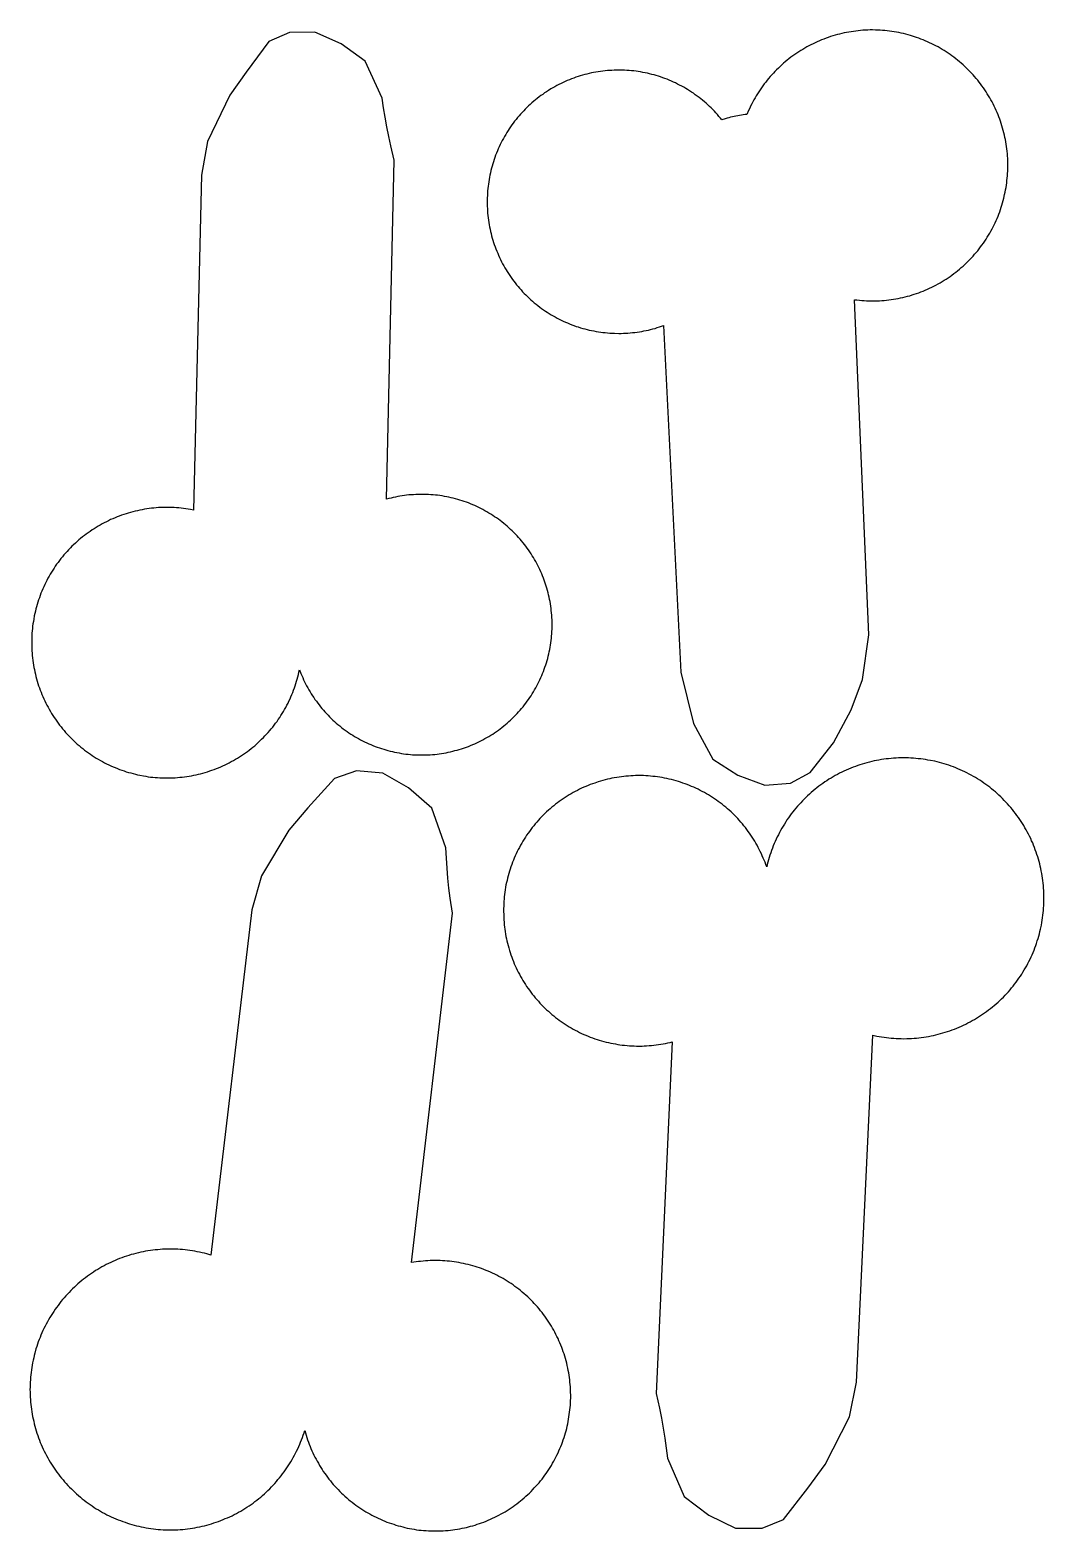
# Model space of a CAD drawing. Extents: x -246 to 246, y -104 to 199.
# Drawn here: x 163.17 to 172.8, y -28.73 to -14.48 of the extents above; entities that cross this region are included whole.
import ezdxf

# ---------------------------------------------------------------- set-up
doc = ezdxf.new("R2010")
doc.units = 0
doc.layers.add('Add_Red', color=1, linetype='Continuous')

msp = doc.modelspace()

# ---------------------------------------------------------------- linework, layer by layer
at = {"layer": 'Add_Red'}
for points in [[(164.505, -21.583), (164.527, -21.582), (164.55, -21.581), (164.572, -21.579), (164.594, -21.577), (164.617, -21.575), (164.639, -21.572), (164.661, -21.569), (164.683, -21.566), (164.705, -21.562), (164.727, -21.558), (164.749, -21.553), (164.771, -21.548), (164.793, -21.543), (164.815, -21.537), (164.836, -21.531), (164.858, -21.524), (164.879, -21.517), (164.9, -21.51), (164.921, -21.502), (164.942, -21.494), (164.963, -21.486), (164.983, -21.477), (165.004, -21.468), (165.024, -21.459), (165.044, -21.449), (165.064, -21.439), (165.084, -21.428), (165.104, -21.418), (165.123, -21.406), (165.143, -21.395), (165.162, -21.383), (165.18, -21.371), (165.199, -21.358), (165.217, -21.345), (165.236, -21.332), (165.253, -21.319), (165.271, -21.305), (165.289, -21.291), (165.306, -21.277), (165.323, -21.262), (165.339, -21.247), (165.356, -21.232), (165.372, -21.216), (165.388, -21.2), (165.403, -21.184), (165.419, -21.168), (165.434, -21.151), (165.448, -21.134), (165.463, -21.117), (165.477, -21.1), (165.491, -21.082), (165.504, -21.064), (165.518, -21.046), (165.53, -21.028), (165.543, -21.009), (165.555, -20.99), (165.567, -20.971), (165.579, -20.952), (165.59, -20.933), (165.601, -20.913), (165.611, -20.893), (165.622, -20.874), (165.631, -20.853), (165.641, -20.833), (165.65, -20.813), (165.659, -20.792), (165.667, -20.771), (165.675, -20.75), (165.683, -20.729), (165.69, -20.708), (165.697, -20.687), (165.704, -20.665), (165.71, -20.644), (165.716, -20.622), (165.721, -20.6), (165.726, -20.579), (165.731, -20.557), (165.745, -20.591), (165.753, -20.611), (165.762, -20.631), (165.77, -20.651), (165.78, -20.67), (165.789, -20.69), (165.799, -20.709), (165.81, -20.728), (165.82, -20.747), (165.831, -20.765), (165.843, -20.784), (165.854, -20.802), (165.866, -20.82), (165.878, -20.838), (165.891, -20.855), (165.904, -20.873), (165.917, -20.89), (165.93, -20.907), (165.944, -20.923), (165.958, -20.94), (165.972, -20.956), (165.987, -20.972), (166.002, -20.987), (166.017, -21.003), (166.032, -21.018), (166.048, -21.033), (166.064, -21.047), (166.08, -21.062), (166.096, -21.076), (166.113, -21.089), (166.13, -21.103), (166.147, -21.116), (166.164, -21.129), (166.182, -21.141), (166.2, -21.154), (166.218, -21.166), (166.236, -21.177), (166.254, -21.188), (166.273, -21.199), (166.292, -21.21), (166.311, -21.22), (166.33, -21.23), (166.349, -21.24), (166.369, -21.249), (166.388, -21.258), (166.408, -21.267), (166.428, -21.275), (166.448, -21.283), (166.469, -21.29), (166.489, -21.298), (166.509, -21.305), (166.53, -21.311), (166.551, -21.317), (166.571, -21.323), (166.592, -21.328), (166.613, -21.333), (166.634, -21.338), (166.656, -21.342), (166.677, -21.346), (166.698, -21.35), (166.719, -21.353), (166.741, -21.356), (166.762, -21.358), (166.784, -21.36), (166.805, -21.362), (166.827, -21.363), (166.848, -21.364), (166.87, -21.365), (166.892, -21.365), (166.929, -21.365), (166.951, -21.364), (166.972, -21.362), (166.994, -21.361), (167.015, -21.359), (167.037, -21.357), (167.058, -21.354), (167.079, -21.351), (167.101, -21.347), (167.122, -21.343), (167.143, -21.339), (167.164, -21.335), (167.185, -21.33), (167.206, -21.324), (167.227, -21.319), (167.248, -21.313), (167.268, -21.306), (167.289, -21.3), (167.315, -21.29), (167.335, -21.283), (167.355, -21.275), (167.375, -21.267), (167.395, -21.258), (167.414, -21.249), (167.434, -21.24), (167.453, -21.23), (167.472, -21.22), (167.491, -21.21), (167.51, -21.199), (167.529, -21.188), (167.547, -21.177), (167.565, -21.166), (167.583, -21.154), (167.601, -21.141), (167.619, -21.129), (167.636, -21.116), (167.653, -21.103), (167.67, -21.089), (167.687, -21.076), (167.703, -21.062), (167.719, -21.047), (167.735, -21.033), (167.751, -21.018), (167.766, -21.003), (167.781, -20.987), (167.796, -20.972), (167.811, -20.956), (167.825, -20.94), (167.839, -20.923), (167.853, -20.907), (167.866, -20.89), (167.88, -20.873), (167.892, -20.855), (167.905, -20.838), (167.917, -20.82), (167.929, -20.802), (167.941, -20.784), (167.952, -20.765), (167.963, -20.747), (167.974, -20.728), (167.984, -20.709), (167.994, -20.69), (168.003, -20.67), (168.013, -20.651), (168.022, -20.631), (168.03, -20.611), (168.039, -20.591), (168.047, -20.571), (168.054, -20.551), (168.061, -20.531), (168.068, -20.51), (168.075, -20.49), (168.081, -20.469), (168.087, -20.448), (168.092, -20.427), (168.097, -20.406), (168.102, -20.385), (168.106, -20.364), (168.11, -20.343), (168.113, -20.322), (168.117, -20.3), (168.119, -20.279), (168.122, -20.257), (168.124, -20.236), (168.126, -20.214), (168.127, -20.193), (168.128, -20.171), (168.128, -20.15), (168.129, -20.128), (168.128, -20.102), (168.128, -20.081), (168.127, -20.059), (168.125, -20.038), (168.124, -20.016), (168.121, -19.995), (168.119, -19.973), (168.116, -19.952), (168.113, -19.93), (168.109, -19.909), (168.105, -19.888), (168.101, -19.867), (168.096, -19.846), (168.091, -19.825), (168.085, -19.804), (168.08, -19.783), (168.073, -19.762), (168.061, -19.725), (168.054, -19.705), (168.047, -19.685), (168.039, -19.665), (168.03, -19.645), (168.022, -19.625), (168.013, -19.605), (168.003, -19.586), (167.994, -19.566), (167.984, -19.547), (167.974, -19.528), (167.963, -19.51), (167.952, -19.491), (167.941, -19.473), (167.929, -19.454), (167.917, -19.436), (167.905, -19.419), (167.892, -19.401), (167.88, -19.384), (167.866, -19.366), (167.853, -19.35), (167.839, -19.333), (167.825, -19.316), (167.811, -19.3), (167.796, -19.284), (167.781, -19.269), (167.766, -19.253), (167.751, -19.238), (167.735, -19.223), (167.719, -19.209), (167.703, -19.194), (167.687, -19.18), (167.67, -19.167), (167.653, -19.153), (167.636, -19.14), (167.619, -19.127), (167.601, -19.115), (167.583, -19.103), (167.565, -19.091), (167.547, -19.079), (167.529, -19.068), (167.51, -19.057), (167.491, -19.046), (167.472, -19.036), (167.453, -19.026), (167.434, -19.016), (167.414, -19.007), (167.395, -18.998), (167.375, -18.989), (167.355, -18.981), (167.335, -18.973), (167.315, -18.966), (167.294, -18.958), (167.274, -18.952), (167.253, -18.945), (167.233, -18.939), (167.212, -18.933), (167.191, -18.928), (167.17, -18.923), (167.149, -18.918), (167.128, -18.914), (167.106, -18.91), (167.085, -18.906), (167.064, -18.903), (167.042, -18.9), (167.021, -18.898), (166.999, -18.896), (166.978, -18.894), (166.956, -18.893), (166.935, -18.892), (166.913, -18.891), (166.892, -18.891), (166.856, -18.892), (166.834, -18.892), (166.813, -18.894), (166.791, -18.895), (166.77, -18.897), (166.748, -18.899), (166.727, -18.902), (166.705, -18.905), (166.684, -18.909), (166.663, -18.912), (166.642, -18.917), (166.621, -18.921), (166.6, -18.926), (166.579, -18.931), (166.558, -18.937), (166.63, -15.718), (166.598, -15.583), (166.578, -15.493), (166.56, -15.403), (166.543, -15.312), (166.529, -15.221), (166.515, -15.13), (166.353, -14.78), (166.125, -14.615), (165.878, -14.503), (165.635, -14.506), (165.44, -14.593), (165.225, -14.883), (165.071, -15.103), (164.859, -15.543), (164.801, -15.861), (164.725, -19.04), (164.696, -19.034), (164.674, -19.03), (164.652, -19.027), (164.63, -19.024), (164.607, -19.022), (164.585, -19.02), (164.563, -19.018), (164.54, -19.016), (164.518, -19.015), (164.495, -19.015), (164.473, -19.015), (164.437, -19.015), (164.415, -19.016), (164.392, -19.017), (164.37, -19.019), (164.348, -19.021), (164.325, -19.023), (164.303, -19.026), (164.281, -19.029), (164.259, -19.033), (164.237, -19.037), (164.215, -19.041), (164.193, -19.046), (164.171, -19.051), (164.149, -19.056), (164.128, -19.062), (164.106, -19.068), (164.085, -19.075), (164.063, -19.082), (164.042, -19.089), (164.021, -19.097), (164, -19.105), (163.98, -19.113), (163.959, -19.122), (163.938, -19.131), (163.918, -19.141), (163.898, -19.151), (163.878, -19.161), (163.858, -19.171), (163.839, -19.182), (163.819, -19.193), (163.8, -19.205), (163.781, -19.217), (163.762, -19.229), (163.744, -19.242), (163.725, -19.255), (163.707, -19.268), (163.69, -19.281), (163.672, -19.295), (163.654, -19.309), (163.637, -19.324), (163.62, -19.338), (163.604, -19.354), (163.587, -19.369), (163.571, -19.384), (163.556, -19.4), (163.54, -19.416), (163.525, -19.433), (163.51, -19.45), (163.495, -19.466), (163.481, -19.484), (163.467, -19.501), (163.453, -19.519), (163.439, -19.537), (163.426, -19.555), (163.413, -19.573), (163.401, -19.592), (163.389, -19.611), (163.377, -19.63), (163.365, -19.649), (163.354, -19.668), (163.343, -19.688), (163.333, -19.708), (163.323, -19.728), (163.313, -19.748), (163.304, -19.768), (163.294, -19.789), (163.286, -19.809), (163.277, -19.83), (163.269, -19.851), (163.262, -19.872), (163.254, -19.893), (163.248, -19.915), (163.241, -19.936), (163.235, -19.958), (163.229, -19.979), (163.224, -20.001), (163.219, -20.023), (163.214, -20.045), (163.208, -20.076), (163.205, -20.098), (163.201, -20.12), (163.198, -20.142), (163.196, -20.165), (163.194, -20.187), (163.192, -20.209), (163.191, -20.232), (163.19, -20.254), (163.189, -20.276), (163.189, -20.299), (163.189, -20.333), (163.19, -20.355), (163.191, -20.377), (163.193, -20.4), (163.195, -20.422), (163.197, -20.444), (163.2, -20.467), (163.203, -20.489), (163.206, -20.511), (163.21, -20.533), (163.215, -20.555), (163.219, -20.577), (163.224, -20.599), (163.23, -20.621), (163.236, -20.642), (163.242, -20.664), (163.248, -20.685), (163.255, -20.707), (163.263, -20.728), (163.27, -20.749), (163.278, -20.77), (163.287, -20.79), (163.295, -20.811), (163.305, -20.832), (163.314, -20.852), (163.324, -20.872), (163.334, -20.892), (163.345, -20.912), (163.355, -20.931), (163.367, -20.951), (163.378, -20.97), (163.39, -20.989), (163.402, -21.008), (163.415, -21.026), (163.428, -21.045), (163.441, -21.063), (163.454, -21.081), (163.468, -21.098), (163.482, -21.116), (163.497, -21.133), (163.511, -21.15), (163.526, -21.167), (163.542, -21.183), (163.557, -21.199), (163.573, -21.215), (163.589, -21.231), (163.606, -21.246), (163.622, -21.261), (163.639, -21.276), (163.656, -21.29), (163.674, -21.304), (163.691, -21.318), (163.709, -21.331), (163.727, -21.344), (163.746, -21.357), (163.764, -21.37), (163.783, -21.382), (163.802, -21.394), (163.821, -21.405), (163.841, -21.417), (163.86, -21.428), (163.88, -21.438), (163.9, -21.448), (163.92, -21.458), (163.941, -21.468), (163.961, -21.477), (163.982, -21.485), (164.003, -21.494), (164.023, -21.502), (164.045, -21.51), (164.066, -21.517), (164.087, -21.524), (164.108, -21.53), (164.13, -21.536), (164.152, -21.542), (164.173, -21.548), (164.195, -21.553), (164.217, -21.557), (164.25, -21.564), (164.272, -21.567), (164.294, -21.571), (164.317, -21.574), (164.339, -21.576), (164.361, -21.578), (164.383, -21.58), (164.406, -21.581), (164.428, -21.582), (164.451, -21.583), (164.473, -21.583), (164.505, -21.583)], [(170.39, -21.631), (170.579, -21.532), (170.8, -21.251), (170.967, -20.935), (171.075, -20.647), (171.134, -20.223), (171, -17.043), (171.022, -17.046), (171.045, -17.048), (171.067, -17.05), (171.09, -17.052), (171.112, -17.053), (171.134, -17.054), (171.169, -17.054), (171.191, -17.054), (171.214, -17.054), (171.236, -17.053), (171.258, -17.051), (171.281, -17.05), (171.303, -17.047), (171.325, -17.045), (171.348, -17.042), (171.37, -17.039), (171.392, -17.035), (171.414, -17.031), (171.436, -17.026), (171.458, -17.021), (171.48, -17.016), (171.502, -17.011), (171.523, -17.005), (171.545, -16.998), (171.566, -16.991), (171.587, -16.984), (171.609, -16.977), (171.63, -16.969), (171.65, -16.961), (171.671, -16.952), (171.692, -16.943), (171.712, -16.934), (171.732, -16.924), (171.752, -16.914), (171.772, -16.904), (171.792, -16.893), (171.812, -16.882), (171.831, -16.871), (171.85, -16.859), (171.869, -16.847), (171.888, -16.835), (171.906, -16.822), (171.924, -16.809), (171.943, -16.796), (171.96, -16.782), (171.978, -16.768), (171.995, -16.754), (172.012, -16.739), (172.029, -16.724), (172.046, -16.709), (172.062, -16.694), (172.078, -16.678), (172.094, -16.662), (172.109, -16.646), (172.124, -16.629), (172.139, -16.612), (172.154, -16.595), (172.168, -16.578), (172.182, -16.56), (172.196, -16.542), (172.209, -16.524), (172.222, -16.506), (172.235, -16.488), (172.247, -16.469), (172.259, -16.45), (172.271, -16.431), (172.282, -16.412), (172.293, -16.392), (172.304, -16.372), (172.314, -16.352), (172.324, -16.332), (172.334, -16.312), (172.343, -16.292), (172.352, -16.271), (172.361, -16.25), (172.369, -16.23), (172.377, -16.209), (172.384, -16.187), (172.392, -16.166), (172.398, -16.145), (172.405, -16.123), (172.411, -16.102), (172.416, -16.08), (172.424, -16.045), (172.429, -16.023), (172.433, -16.001), (172.437, -15.979), (172.441, -15.957), (172.444, -15.934), (172.446, -15.912), (172.449, -15.89), (172.451, -15.867), (172.452, -15.845), (172.453, -15.823), (172.454, -15.8), (172.454, -15.769), (172.454, -15.746), (172.454, -15.724), (172.453, -15.702), (172.451, -15.679), (172.45, -15.657), (172.447, -15.634), (172.445, -15.612), (172.442, -15.59), (172.439, -15.568), (172.435, -15.546), (172.431, -15.523), (172.426, -15.502), (172.421, -15.48), (172.416, -15.458), (172.411, -15.436), (172.405, -15.414), (172.398, -15.393), (172.392, -15.372), (172.384, -15.35), (172.377, -15.329), (172.369, -15.308), (172.361, -15.287), (172.352, -15.266), (172.343, -15.246), (172.334, -15.225), (172.324, -15.205), (172.314, -15.185), (172.304, -15.165), (172.293, -15.146), (172.282, -15.126), (172.271, -15.107), (172.259, -15.088), (172.247, -15.069), (172.235, -15.05), (172.222, -15.031), (172.209, -15.013), (172.196, -14.995), (172.182, -14.977), (172.168, -14.96), (172.154, -14.942), (172.139, -14.925), (172.124, -14.909), (172.109, -14.892), (172.094, -14.876), (172.078, -14.86), (172.062, -14.844), (172.046, -14.829), (172.029, -14.813), (172.012, -14.799), (171.995, -14.784), (171.978, -14.77), (171.96, -14.756), (171.943, -14.742), (171.924, -14.729), (171.906, -14.716), (171.888, -14.703), (171.869, -14.691), (171.85, -14.679), (171.831, -14.667), (171.812, -14.655), (171.792, -14.644), (171.772, -14.634), (171.752, -14.623), (171.732, -14.613), (171.712, -14.604), (171.692, -14.594), (171.671, -14.585), (171.65, -14.577), (171.63, -14.569), (171.609, -14.561), (171.587, -14.553), (171.55, -14.541), (171.529, -14.535), (171.507, -14.529), (171.485, -14.523), (171.464, -14.517), (171.442, -14.513), (171.42, -14.508), (171.398, -14.504), (171.376, -14.5), (171.353, -14.497), (171.331, -14.494), (171.309, -14.491), (171.287, -14.489), (171.264, -14.487), (171.242, -14.485), (171.219, -14.484), (171.197, -14.484), (171.169, -14.483), (171.146, -14.483), (171.124, -14.484), (171.102, -14.485), (171.079, -14.486), (171.057, -14.488), (171.034, -14.49), (171.012, -14.493), (170.99, -14.496), (170.968, -14.499), (170.946, -14.503), (170.924, -14.507), (170.902, -14.511), (170.88, -14.516), (170.858, -14.521), (170.836, -14.527), (170.814, -14.533), (170.793, -14.539), (170.772, -14.546), (170.75, -14.553), (170.729, -14.561), (170.708, -14.569), (170.687, -14.577), (170.666, -14.585), (170.646, -14.594), (170.625, -14.604), (170.605, -14.613), (170.585, -14.623), (170.565, -14.634), (170.546, -14.644), (170.526, -14.655), (170.507, -14.667), (170.488, -14.679), (170.469, -14.691), (170.45, -14.703), (170.431, -14.716), (170.413, -14.729), (170.395, -14.742), (170.377, -14.756), (170.36, -14.77), (170.342, -14.784), (170.325, -14.799), (170.309, -14.813), (170.292, -14.829), (170.276, -14.844), (170.26, -14.86), (170.244, -14.876), (170.229, -14.892), (170.213, -14.909), (170.199, -14.925), (170.184, -14.942), (170.17, -14.96), (170.156, -14.977), (170.142, -14.995), (170.129, -15.013), (170.116, -15.031), (170.103, -15.05), (170.091, -15.069), (170.079, -15.088), (170.067, -15.107), (170.055, -15.126), (170.044, -15.146), (170.034, -15.165), (170.023, -15.185), (170.013, -15.205), (170.004, -15.225), (169.994, -15.246), (169.978, -15.285), (169.96, -15.286), (169.943, -15.289), (169.926, -15.291), (169.908, -15.294), (169.891, -15.297), (169.874, -15.3), (169.857, -15.303), (169.84, -15.307), (169.823, -15.311), (169.806, -15.316), (169.789, -15.321), (169.772, -15.326), (169.74, -15.336), (169.726, -15.319), (169.712, -15.303), (169.698, -15.286), (169.683, -15.27), (169.669, -15.254), (169.653, -15.238), (169.638, -15.223), (169.622, -15.208), (169.606, -15.193), (169.59, -15.178), (169.574, -15.164), (169.557, -15.15), (169.54, -15.136), (169.523, -15.123), (169.506, -15.11), (169.488, -15.097), (169.47, -15.084), (169.452, -15.072), (169.434, -15.06), (169.415, -15.049), (169.397, -15.037), (169.378, -15.027), (169.359, -15.016), (169.339, -15.006), (169.32, -14.996), (169.3, -14.986), (169.281, -14.977), (169.261, -14.968), (169.241, -14.96), (169.22, -14.951), (169.2, -14.944), (169.18, -14.936), (169.159, -14.929), (169.138, -14.922), (169.117, -14.916), (169.096, -14.91), (169.075, -14.904), (169.054, -14.899), (169.033, -14.894), (169.012, -14.889), (168.99, -14.885), (168.969, -14.881), (168.947, -14.878), (168.926, -14.875), (168.904, -14.872), (168.882, -14.87), (168.861, -14.868), (168.839, -14.867), (168.817, -14.865), (168.795, -14.865), (168.762, -14.864), (168.74, -14.864), (168.718, -14.865), (168.696, -14.866), (168.675, -14.867), (168.653, -14.869), (168.631, -14.871), (168.609, -14.873), (168.588, -14.876), (168.566, -14.88), (168.545, -14.883), (168.523, -14.887), (168.502, -14.891), (168.481, -14.896), (168.459, -14.901), (168.438, -14.907), (168.417, -14.913), (168.396, -14.919), (168.376, -14.925), (168.355, -14.932), (168.334, -14.939), (168.314, -14.947), (168.294, -14.955), (168.273, -14.963), (168.253, -14.972), (168.234, -14.981), (168.214, -14.991), (168.194, -15), (168.175, -15.01), (168.156, -15.021), (168.137, -15.032), (168.118, -15.043), (168.095, -15.057), (168.076, -15.069), (168.058, -15.081), (168.04, -15.094), (168.022, -15.106), (168.005, -15.119), (167.988, -15.133), (167.971, -15.146), (167.954, -15.16), (167.937, -15.175), (167.921, -15.189), (167.905, -15.204), (167.889, -15.219), (167.874, -15.234), (167.859, -15.25), (167.844, -15.266), (167.829, -15.282), (167.815, -15.298), (167.801, -15.315), (167.787, -15.332), (167.773, -15.349), (167.76, -15.366), (167.747, -15.384), (167.735, -15.402), (167.722, -15.42), (167.711, -15.438), (167.699, -15.457), (167.688, -15.475), (167.677, -15.494), (167.666, -15.513), (167.656, -15.532), (167.646, -15.552), (167.636, -15.571), (167.627, -15.591), (167.618, -15.611), (167.609, -15.631), (167.601, -15.651), (167.593, -15.671), (167.586, -15.692), (167.578, -15.712), (167.572, -15.733), (167.565, -15.754), (167.559, -15.775), (167.553, -15.796), (167.548, -15.817), (167.543, -15.838), (167.538, -15.86), (167.534, -15.881), (167.53, -15.903), (167.527, -15.924), (167.524, -15.946), (167.521, -15.967), (167.518, -15.989), (167.516, -16.011), (167.515, -16.032), (167.514, -16.054), (167.513, -16.076), (167.512, -16.114), (167.512, -16.135), (167.513, -16.157), (167.514, -16.179), (167.515, -16.201), (167.517, -16.223), (167.519, -16.244), (167.522, -16.266), (167.524, -16.287), (167.528, -16.309), (167.531, -16.331), (167.535, -16.352), (167.54, -16.373), (167.544, -16.395), (167.549, -16.416), (167.555, -16.437), (167.561, -16.458), (167.567, -16.479), (167.573, -16.5), (167.58, -16.52), (167.588, -16.541), (167.595, -16.561), (167.603, -16.582), (167.612, -16.602), (167.62, -16.622), (167.629, -16.642), (167.639, -16.663), (167.649, -16.683), (167.659, -16.702), (167.67, -16.721), (167.681, -16.74), (167.692, -16.759), (167.703, -16.777), (167.715, -16.796), (167.727, -16.814), (167.739, -16.832), (167.752, -16.85), (167.765, -16.867), (167.778, -16.884), (167.792, -16.901), (167.806, -16.918), (167.82, -16.935), (167.834, -16.951), (167.849, -16.967), (167.864, -16.983), (167.879, -16.998), (167.895, -17.014), (167.911, -17.029), (167.927, -17.043), (167.943, -17.058), (167.96, -17.072), (167.977, -17.086), (167.994, -17.099), (168.011, -17.113), (168.029, -17.126), (168.047, -17.138), (168.065, -17.151), (168.083, -17.163), (168.101, -17.174), (168.12, -17.186), (168.139, -17.197), (168.158, -17.207), (168.177, -17.218), (168.196, -17.228), (168.216, -17.237), (168.235, -17.247), (168.255, -17.256), (168.275, -17.264), (168.295, -17.273), (168.316, -17.281), (168.336, -17.288), (168.357, -17.296), (168.377, -17.302), (168.398, -17.309), (168.419, -17.315), (168.44, -17.321), (168.461, -17.326), (168.482, -17.331), (168.504, -17.336), (168.525, -17.34), (168.547, -17.344), (168.568, -17.348), (168.59, -17.351), (168.611, -17.354), (168.633, -17.356), (168.655, -17.358), (168.676, -17.36), (168.698, -17.361), (168.72, -17.362), (168.762, -17.363), (168.784, -17.363), (168.805, -17.362), (168.827, -17.361), (168.849, -17.36), (168.871, -17.358), (168.892, -17.356), (168.914, -17.354), (168.936, -17.351), (168.957, -17.348), (168.979, -17.344), (169, -17.34), (169.021, -17.336), (169.043, -17.331), (169.064, -17.326), (169.085, -17.321), (169.106, -17.315), (169.127, -17.308), (169.148, -17.302), (169.187, -17.288), (169.35, -20.579), (169.47, -21.067), (169.654, -21.405), (169.893, -21.555), (170.147, -21.65), (170.39, -21.631)], [(170.325, -28.621), (170.555, -28.325), (170.72, -28.101), (170.95, -27.649), (171.018, -27.32), (171.173, -24.025), (171.21, -24.033), (171.233, -24.037), (171.256, -24.041), (171.279, -24.045), (171.302, -24.048), (171.325, -24.05), (171.348, -24.052), (171.372, -24.054), (171.395, -24.056), (171.418, -24.057), (171.441, -24.057), (171.465, -24.058), (171.494, -24.057), (171.518, -24.056), (171.541, -24.055), (171.564, -24.054), (171.587, -24.052), (171.61, -24.05), (171.633, -24.047), (171.657, -24.044), (171.68, -24.04), (171.702, -24.036), (171.725, -24.032), (171.748, -24.027), (171.771, -24.022), (171.793, -24.016), (171.816, -24.01), (171.838, -24.004), (171.86, -23.997), (171.883, -23.99), (171.905, -23.983), (171.927, -23.975), (171.948, -23.967), (171.97, -23.958), (171.991, -23.949), (172.013, -23.94), (172.034, -23.93), (172.055, -23.92), (172.075, -23.909), (172.096, -23.898), (172.116, -23.887), (172.137, -23.876), (172.157, -23.864), (172.176, -23.852), (172.196, -23.839), (172.215, -23.826), (172.234, -23.813), (172.253, -23.799), (172.272, -23.785), (172.29, -23.771), (172.308, -23.756), (172.326, -23.742), (172.344, -23.726), (172.361, -23.711), (172.378, -23.695), (172.395, -23.679), (172.412, -23.663), (172.428, -23.646), (172.444, -23.629), (172.459, -23.612), (172.475, -23.594), (172.49, -23.576), (172.504, -23.558), (172.519, -23.54), (172.533, -23.522), (172.547, -23.503), (172.56, -23.484), (172.573, -23.465), (172.586, -23.445), (172.598, -23.426), (172.61, -23.406), (172.622, -23.386), (172.633, -23.365), (172.644, -23.345), (172.655, -23.324), (172.665, -23.303), (172.675, -23.282), (172.685, -23.261), (172.694, -23.24), (172.703, -23.218), (172.711, -23.196), (172.719, -23.175), (172.727, -23.153), (172.734, -23.13), (172.741, -23.108), (172.747, -23.086), (172.754, -23.064), (172.759, -23.041), (172.765, -23.018), (172.773, -22.979), (172.777, -22.956), (172.781, -22.933), (172.784, -22.91), (172.787, -22.887), (172.79, -22.864), (172.792, -22.841), (172.794, -22.818), (172.795, -22.795), (172.796, -22.771), (172.797, -22.748), (172.797, -22.725), (172.797, -22.697), (172.796, -22.674), (172.795, -22.651), (172.794, -22.628), (172.792, -22.604), (172.789, -22.581), (172.787, -22.558), (172.784, -22.535), (172.78, -22.512), (172.776, -22.489), (172.772, -22.466), (172.767, -22.444), (172.762, -22.421), (172.757, -22.398), (172.751, -22.376), (172.744, -22.353), (172.738, -22.331), (172.731, -22.309), (172.723, -22.287), (172.715, -22.265), (172.707, -22.243), (172.699, -22.222), (172.69, -22.2), (172.68, -22.179), (172.671, -22.158), (172.66, -22.137), (172.65, -22.116), (172.639, -22.095), (172.628, -22.075), (172.617, -22.055), (172.605, -22.035), (172.592, -22.015), (172.58, -21.995), (172.567, -21.976), (172.554, -21.957), (172.54, -21.938), (172.526, -21.919), (172.512, -21.901), (172.497, -21.883), (172.483, -21.865), (172.467, -21.847), (172.452, -21.83), (172.436, -21.813), (172.42, -21.796), (172.404, -21.779), (172.387, -21.763), (172.37, -21.747), (172.353, -21.732), (172.336, -21.716), (172.318, -21.701), (172.3, -21.686), (172.282, -21.672), (172.263, -21.658), (172.244, -21.644), (172.225, -21.631), (172.206, -21.618), (172.187, -21.605), (172.167, -21.592), (172.147, -21.58), (172.127, -21.569), (172.107, -21.557), (172.086, -21.546), (172.066, -21.536), (172.045, -21.525), (172.024, -21.515), (172.003, -21.506), (171.981, -21.496), (171.96, -21.488), (171.938, -21.479), (171.916, -21.471), (171.894, -21.463), (171.872, -21.456), (171.85, -21.449), (171.828, -21.443), (171.805, -21.437), (171.783, -21.431), (171.76, -21.425), (171.719, -21.417), (171.696, -21.413), (171.673, -21.409), (171.65, -21.405), (171.627, -21.402), (171.604, -21.4), (171.581, -21.397), (171.558, -21.396), (171.534, -21.394), (171.511, -21.393), (171.488, -21.392), (171.465, -21.392), (171.439, -21.393), (171.416, -21.393), (171.393, -21.394), (171.369, -21.396), (171.346, -21.398), (171.323, -21.4), (171.3, -21.402), (171.277, -21.406), (171.254, -21.409), (171.231, -21.413), (171.208, -21.417), (171.185, -21.422), (171.163, -21.427), (171.14, -21.432), (171.117, -21.438), (171.095, -21.445), (171.073, -21.451), (171.051, -21.458), (171.029, -21.466), (171.007, -21.473), (170.985, -21.482), (170.963, -21.49), (170.942, -21.499), (170.92, -21.508), (170.899, -21.518), (170.878, -21.528), (170.858, -21.539), (170.837, -21.549), (170.816, -21.56), (170.796, -21.572), (170.776, -21.584), (170.756, -21.596), (170.737, -21.609), (170.717, -21.621), (170.698, -21.635), (170.679, -21.648), (170.661, -21.662), (170.642, -21.676), (170.624, -21.691), (170.606, -21.706), (170.589, -21.721), (170.571, -21.736), (170.554, -21.752), (170.537, -21.768), (170.521, -21.784), (170.504, -21.801), (170.488, -21.818), (170.473, -21.835), (170.457, -21.852), (170.442, -21.87), (170.427, -21.888), (170.413, -21.906), (170.399, -21.925), (170.385, -21.943), (170.372, -21.962), (170.358, -21.982), (170.346, -22.001), (170.333, -22.021), (170.321, -22.041), (170.309, -22.061), (170.298, -22.081), (170.287, -22.101), (170.276, -22.122), (170.266, -22.143), (170.256, -22.164), (170.246, -22.185), (170.237, -22.206), (170.228, -22.228), (170.22, -22.249), (170.212, -22.271), (170.204, -22.293), (170.196, -22.315), (170.19, -22.337), (170.183, -22.36), (170.177, -22.382), (170.171, -22.405), (170.166, -22.427), (170.158, -22.405), (170.15, -22.384), (170.142, -22.363), (170.133, -22.343), (170.124, -22.322), (170.115, -22.302), (170.105, -22.282), (170.095, -22.262), (170.085, -22.242), (170.074, -22.222), (170.063, -22.203), (170.052, -22.183), (170.04, -22.164), (170.028, -22.145), (170.016, -22.127), (170.003, -22.108), (169.99, -22.09), (169.977, -22.072), (169.963, -22.054), (169.949, -22.037), (169.935, -22.019), (169.92, -22.002), (169.905, -21.985), (169.89, -21.969), (169.875, -21.953), (169.859, -21.937), (169.843, -21.921), (169.827, -21.906), (169.81, -21.89), (169.794, -21.876), (169.777, -21.861), (169.759, -21.847), (169.742, -21.833), (169.724, -21.819), (169.706, -21.806), (169.688, -21.793), (169.669, -21.78), (169.651, -21.768), (169.632, -21.756), (169.613, -21.744), (169.593, -21.733), (169.574, -21.722), (169.554, -21.711), (169.534, -21.701), (169.514, -21.691), (169.494, -21.681), (169.474, -21.672), (169.453, -21.663), (169.432, -21.654), (169.412, -21.646), (169.391, -21.638), (169.369, -21.631), (169.348, -21.624), (169.327, -21.617), (169.305, -21.61), (169.284, -21.604), (169.262, -21.599), (169.24, -21.594), (169.218, -21.589), (169.196, -21.584), (169.174, -21.58), (169.152, -21.577), (169.13, -21.573), (169.108, -21.57), (169.086, -21.568), (169.063, -21.566), (169.041, -21.564), (169.019, -21.562), (168.996, -21.561), (168.974, -21.561), (168.952, -21.561), (168.92, -21.561), (168.897, -21.562), (168.875, -21.563), (168.853, -21.565), (168.83, -21.566), (168.808, -21.569), (168.786, -21.571), (168.764, -21.575), (168.742, -21.578), (168.719, -21.582), (168.697, -21.586), (168.676, -21.591), (168.654, -21.596), (168.632, -21.601), (168.61, -21.607), (168.589, -21.613), (168.567, -21.62), (168.534, -21.631), (168.512, -21.638), (168.491, -21.646), (168.471, -21.654), (168.45, -21.663), (168.429, -21.672), (168.409, -21.681), (168.389, -21.691), (168.369, -21.701), (168.349, -21.711), (168.329, -21.722), (168.31, -21.733), (168.29, -21.744), (168.271, -21.756), (168.252, -21.768), (168.234, -21.78), (168.215, -21.793), (168.197, -21.806), (168.179, -21.819), (168.161, -21.833), (168.144, -21.847), (168.126, -21.861), (168.109, -21.876), (168.093, -21.89), (168.076, -21.906), (168.06, -21.921), (168.044, -21.937), (168.028, -21.953), (168.013, -21.969), (167.998, -21.985), (167.983, -22.002), (167.968, -22.019), (167.954, -22.037), (167.94, -22.054), (167.926, -22.072), (167.913, -22.09), (167.9, -22.108), (167.887, -22.127), (167.875, -22.145), (167.863, -22.164), (167.851, -22.183), (167.84, -22.203), (167.829, -22.222), (167.818, -22.242), (167.808, -22.262), (167.798, -22.282), (167.788, -22.302), (167.779, -22.322), (167.77, -22.343), (167.761, -22.363), (167.753, -22.384), (167.745, -22.405), (167.738, -22.426), (167.731, -22.448), (167.724, -22.469), (167.718, -22.491), (167.712, -22.512), (167.706, -22.534), (167.701, -22.556), (167.696, -22.577), (167.691, -22.599), (167.687, -22.621), (167.684, -22.644), (167.68, -22.666), (167.677, -22.688), (167.675, -22.71), (167.673, -22.732), (167.671, -22.755), (167.67, -22.777), (167.669, -22.8), (167.668, -22.822), (167.668, -22.844), (167.669, -22.886), (167.669, -22.909), (167.671, -22.931), (167.673, -22.953), (167.675, -22.976), (167.677, -22.998), (167.68, -23.02), (167.683, -23.042), (167.687, -23.065), (167.691, -23.087), (167.695, -23.109), (167.7, -23.13), (167.705, -23.152), (167.711, -23.174), (167.717, -23.196), (167.724, -23.22), (167.731, -23.241), (167.738, -23.262), (167.745, -23.283), (167.753, -23.304), (167.761, -23.325), (167.77, -23.346), (167.779, -23.366), (167.788, -23.387), (167.798, -23.407), (167.808, -23.427), (167.818, -23.447), (167.829, -23.467), (167.84, -23.486), (167.851, -23.505), (167.863, -23.525), (167.875, -23.543), (167.887, -23.562), (167.9, -23.581), (167.913, -23.599), (167.926, -23.617), (167.94, -23.635), (167.954, -23.652), (167.968, -23.669), (167.983, -23.686), (167.998, -23.703), (168.013, -23.72), (168.028, -23.736), (168.044, -23.752), (168.06, -23.768), (168.076, -23.783), (168.093, -23.798), (168.109, -23.813), (168.126, -23.828), (168.144, -23.842), (168.161, -23.856), (168.179, -23.87), (168.197, -23.883), (168.215, -23.896), (168.234, -23.909), (168.252, -23.921), (168.271, -23.933), (168.29, -23.945), (168.31, -23.956), (168.329, -23.967), (168.349, -23.978), (168.369, -23.988), (168.389, -23.998), (168.409, -24.008), (168.429, -24.017), (168.45, -24.026), (168.471, -24.035), (168.491, -24.043), (168.512, -24.051), (168.534, -24.058), (168.555, -24.065), (168.576, -24.072), (168.598, -24.078), (168.619, -24.084), (168.641, -24.09), (168.663, -24.095), (168.685, -24.1), (168.707, -24.104), (168.729, -24.108), (168.751, -24.112), (168.773, -24.115), (168.795, -24.118), (168.817, -24.121), (168.84, -24.123), (168.862, -24.125), (168.884, -24.126), (168.907, -24.127), (168.929, -24.128), (168.952, -24.128), (168.982, -24.128), (169.004, -24.127), (169.026, -24.126), (169.049, -24.124), (169.071, -24.122), (169.093, -24.12), (169.116, -24.117), (169.138, -24.114), (169.16, -24.111), (169.182, -24.107), (169.204, -24.103), (169.226, -24.098), (169.248, -24.093), (169.269, -24.088), (169.117, -27.426), (169.148, -27.566), (169.166, -27.66), (169.183, -27.754), (169.198, -27.849), (169.211, -27.944), (169.223, -28.039), (169.382, -28.405), (169.615, -28.582), (169.868, -28.704), (170.121, -28.706), (170.325, -28.621)], [(167.051, -28.731), (167.074, -28.73), (167.096, -28.729), (167.118, -28.728), (167.141, -28.726), (167.163, -28.723), (167.185, -28.721), (167.207, -28.718), (167.23, -28.714), (167.252, -28.71), (167.274, -28.706), (167.296, -28.702), (167.317, -28.697), (167.353, -28.687), (167.375, -28.681), (167.397, -28.675), (167.418, -28.668), (167.439, -28.661), (167.46, -28.654), (167.481, -28.646), (167.502, -28.638), (167.523, -28.629), (167.543, -28.62), (167.564, -28.611), (167.584, -28.601), (167.604, -28.591), (167.624, -28.581), (167.644, -28.57), (167.663, -28.559), (167.682, -28.548), (167.701, -28.536), (167.72, -28.524), (167.739, -28.512), (167.758, -28.499), (167.776, -28.486), (167.794, -28.473), (167.812, -28.459), (167.829, -28.445), (167.846, -28.431), (167.863, -28.416), (167.88, -28.401), (167.897, -28.386), (167.913, -28.371), (167.929, -28.355), (167.945, -28.339), (167.96, -28.323), (167.975, -28.306), (167.99, -28.29), (168.005, -28.273), (168.019, -28.255), (168.033, -28.238), (168.046, -28.22), (168.06, -28.202), (168.073, -28.184), (168.085, -28.165), (168.098, -28.147), (168.11, -28.128), (168.122, -28.109), (168.133, -28.089), (168.144, -28.07), (168.155, -28.05), (168.165, -28.03), (168.175, -28.01), (168.185, -27.99), (168.194, -27.97), (168.203, -27.949), (168.211, -27.928), (168.22, -27.908), (168.227, -27.887), (168.235, -27.865), (168.242, -27.844), (168.249, -27.823), (168.255, -27.801), (168.261, -27.78), (168.267, -27.758), (168.272, -27.736), (168.277, -27.714), (168.281, -27.692), (168.285, -27.67), (168.289, -27.648), (168.292, -27.626), (168.295, -27.604), (168.298, -27.582), (168.3, -27.559), (168.302, -27.537), (168.303, -27.515), (168.304, -27.492), (168.305, -27.47), (168.305, -27.448), (168.304, -27.407), (168.303, -27.385), (168.302, -27.362), (168.3, -27.34), (168.298, -27.318), (168.296, -27.296), (168.293, -27.273), (168.29, -27.251), (168.286, -27.229), (168.282, -27.207), (168.278, -27.185), (168.272, -27.159), (168.267, -27.137), (168.261, -27.115), (168.255, -27.094), (168.249, -27.072), (168.242, -27.051), (168.235, -27.03), (168.227, -27.009), (168.22, -26.988), (168.211, -26.967), (168.203, -26.946), (168.194, -26.925), (168.185, -26.905), (168.175, -26.885), (168.165, -26.865), (168.155, -26.845), (168.144, -26.825), (168.133, -26.806), (168.122, -26.786), (168.11, -26.767), (168.098, -26.748), (168.085, -26.73), (168.073, -26.711), (168.06, -26.693), (168.046, -26.675), (168.033, -26.657), (168.019, -26.64), (168.005, -26.622), (167.99, -26.605), (167.975, -26.589), (167.96, -26.572), (167.945, -26.556), (167.929, -26.54), (167.913, -26.524), (167.897, -26.509), (167.88, -26.494), (167.863, -26.479), (167.846, -26.464), (167.829, -26.45), (167.812, -26.436), (167.794, -26.422), (167.776, -26.409), (167.758, -26.396), (167.739, -26.383), (167.72, -26.371), (167.701, -26.359), (167.682, -26.347), (167.663, -26.336), (167.644, -26.325), (167.624, -26.314), (167.604, -26.304), (167.584, -26.294), (167.564, -26.284), (167.543, -26.275), (167.523, -26.266), (167.502, -26.257), (167.481, -26.249), (167.46, -26.241), (167.439, -26.234), (167.418, -26.227), (167.397, -26.22), (167.375, -26.214), (167.353, -26.208), (167.332, -26.202), (167.31, -26.197), (167.288, -26.192), (167.266, -26.188), (167.244, -26.183), (167.222, -26.18), (167.2, -26.176), (167.178, -26.173), (167.155, -26.171), (167.133, -26.169), (167.111, -26.167), (167.088, -26.166), (167.066, -26.165), (167.044, -26.164), (167.021, -26.164), (166.993, -26.164), (166.971, -26.165), (166.948, -26.166), (166.926, -26.167), (166.904, -26.169), (166.881, -26.172), (166.859, -26.174), (166.837, -26.177), (166.815, -26.181), (166.793, -26.184), (167.182, -22.866), (167.161, -22.724), (167.15, -22.629), (167.14, -22.534), (167.132, -22.438), (167.125, -22.343), (167.12, -22.247), (166.987, -21.87), (166.767, -21.678), (166.523, -21.538), (166.272, -21.517), (166.062, -21.588), (165.811, -21.867), (165.631, -22.079), (165.369, -22.513), (165.278, -22.836), (164.889, -26.112), (164.851, -26.101), (164.828, -26.095), (164.806, -26.09), (164.783, -26.084), (164.76, -26.08), (164.737, -26.076), (164.714, -26.072), (164.691, -26.068), (164.668, -26.065), (164.645, -26.063), (164.622, -26.06), (164.599, -26.059), (164.576, -26.057), (164.553, -26.056), (164.529, -26.056), (164.506, -26.055), (164.478, -26.056), (164.455, -26.056), (164.432, -26.057), (164.408, -26.059), (164.385, -26.061), (164.362, -26.063), (164.339, -26.066), (164.316, -26.069), (164.293, -26.073), (164.27, -26.076), (164.247, -26.081), (164.224, -26.085), (164.202, -26.091), (164.179, -26.096), (164.157, -26.102), (164.134, -26.108), (164.112, -26.115), (164.09, -26.122), (164.068, -26.13), (164.046, -26.137), (164.024, -26.146), (164.002, -26.154), (163.981, -26.163), (163.96, -26.173), (163.939, -26.182), (163.918, -26.192), (163.897, -26.203), (163.876, -26.214), (163.856, -26.225), (163.836, -26.236), (163.816, -26.248), (163.796, -26.26), (163.776, -26.273), (163.757, -26.286), (163.738, -26.299), (163.719, -26.313), (163.7, -26.327), (163.682, -26.341), (163.664, -26.355), (163.646, -26.37), (163.628, -26.385), (163.611, -26.401), (163.594, -26.417), (163.577, -26.433), (163.56, -26.449), (163.544, -26.466), (163.528, -26.483), (163.513, -26.5), (163.497, -26.517), (163.482, -26.535), (163.467, -26.553), (163.453, -26.571), (163.439, -26.59), (163.425, -26.609), (163.412, -26.627), (163.399, -26.647), (163.386, -26.666), (163.373, -26.686), (163.361, -26.706), (163.35, -26.726), (163.338, -26.746), (163.327, -26.767), (163.316, -26.787), (163.306, -26.808), (163.296, -26.829), (163.287, -26.85), (163.277, -26.872), (163.269, -26.893), (163.26, -26.915), (163.252, -26.937), (163.244, -26.959), (163.237, -26.981), (163.23, -27.003), (163.219, -27.043), (163.213, -27.066), (163.208, -27.088), (163.202, -27.111), (163.198, -27.134), (163.194, -27.157), (163.19, -27.18), (163.186, -27.203), (163.183, -27.226), (163.181, -27.249), (163.178, -27.272), (163.177, -27.295), (163.175, -27.318), (163.174, -27.341), (163.174, -27.365), (163.173, -27.388), (163.174, -27.414), (163.174, -27.437), (163.175, -27.46), (163.177, -27.484), (163.179, -27.507), (163.181, -27.53), (163.184, -27.553), (163.187, -27.576), (163.19, -27.599), (163.194, -27.622), (163.198, -27.645), (163.203, -27.668), (163.208, -27.69), (163.214, -27.713), (163.219, -27.735), (163.226, -27.758), (163.232, -27.78), (163.239, -27.802), (163.247, -27.824), (163.255, -27.846), (163.263, -27.868), (163.271, -27.89), (163.28, -27.911), (163.29, -27.932), (163.299, -27.954), (163.309, -27.975), (163.32, -27.995), (163.331, -28.016), (163.342, -28.036), (163.353, -28.057), (163.365, -28.077), (163.377, -28.096), (163.39, -28.116), (163.403, -28.135), (163.416, -28.155), (163.429, -28.173), (163.443, -28.192), (163.457, -28.211), (163.472, -28.229), (163.487, -28.247), (163.502, -28.264), (163.517, -28.282), (163.533, -28.299), (163.549, -28.316), (163.566, -28.332), (163.582, -28.348), (163.599, -28.364), (163.616, -28.38), (163.634, -28.395), (163.651, -28.411), (163.669, -28.425), (163.688, -28.44), (163.706, -28.454), (163.725, -28.468), (163.744, -28.481), (163.763, -28.494), (163.782, -28.507), (163.802, -28.52), (163.822, -28.532), (163.842, -28.543), (163.862, -28.555), (163.883, -28.566), (163.903, -28.577), (163.924, -28.587), (163.945, -28.597), (163.966, -28.606), (163.988, -28.616), (164.009, -28.625), (164.031, -28.633), (164.053, -28.641), (164.075, -28.649), (164.097, -28.656), (164.119, -28.663), (164.161, -28.675), (164.184, -28.681), (164.206, -28.686), (164.229, -28.692), (164.252, -28.696), (164.275, -28.7), (164.298, -28.704), (164.321, -28.708), (164.344, -28.711), (164.367, -28.713), (164.39, -28.716), (164.413, -28.717), (164.436, -28.719), (164.46, -28.72), (164.483, -28.72), (164.506, -28.721), (164.53, -28.72), (164.553, -28.72), (164.576, -28.719), (164.599, -28.717), (164.623, -28.716), (164.646, -28.713), (164.669, -28.711), (164.692, -28.708), (164.715, -28.704), (164.738, -28.7), (164.761, -28.696), (164.784, -28.691), (164.806, -28.686), (164.829, -28.681), (164.851, -28.675), (164.874, -28.669), (164.896, -28.662), (164.918, -28.655), (164.94, -28.648), (164.962, -28.64), (164.984, -28.632), (165.006, -28.623), (165.027, -28.614), (165.049, -28.605), (165.07, -28.596), (165.091, -28.586), (165.111, -28.575), (165.132, -28.564), (165.153, -28.553), (165.173, -28.542), (165.193, -28.53), (165.213, -28.518), (165.232, -28.505), (165.252, -28.493), (165.271, -28.479), (165.29, -28.466), (165.308, -28.452), (165.327, -28.438), (165.345, -28.423), (165.363, -28.409), (165.381, -28.393), (165.398, -28.378), (165.415, -28.362), (165.432, -28.346), (165.449, -28.33), (165.465, -28.313), (165.481, -28.296), (165.497, -28.279), (165.512, -28.262), (165.527, -28.244), (165.542, -28.226), (165.556, -28.208), (165.571, -28.19), (165.584, -28.171), (165.598, -28.152), (165.611, -28.133), (165.624, -28.113), (165.636, -28.094), (165.649, -28.074), (165.66, -28.054), (165.672, -28.034), (165.683, -28.013), (165.694, -27.993), (165.704, -27.972), (165.714, -27.951), (165.724, -27.93), (165.733, -27.908), (165.742, -27.887), (165.75, -27.865), (165.758, -27.843), (165.766, -27.821), (165.774, -27.799), (165.781, -27.777), (165.787, -27.801), (165.794, -27.823), (165.8, -27.844), (165.808, -27.865), (165.815, -27.887), (165.823, -27.908), (165.831, -27.928), (165.84, -27.949), (165.849, -27.97), (165.858, -27.99), (165.867, -28.01), (165.877, -28.03), (165.888, -28.05), (165.899, -28.07), (165.91, -28.089), (165.921, -28.109), (165.933, -28.128), (165.945, -28.147), (165.957, -28.165), (165.97, -28.184), (165.983, -28.202), (165.996, -28.22), (166.01, -28.238), (166.024, -28.255), (166.038, -28.273), (166.052, -28.29), (166.067, -28.306), (166.082, -28.323), (166.098, -28.339), (166.114, -28.355), (166.13, -28.371), (166.146, -28.386), (166.162, -28.401), (166.179, -28.416), (166.196, -28.431), (166.213, -28.445), (166.231, -28.459), (166.249, -28.473), (166.267, -28.486), (166.285, -28.499), (166.303, -28.512), (166.322, -28.524), (166.341, -28.536), (166.36, -28.548), (166.379, -28.559), (166.399, -28.57), (166.419, -28.581), (166.438, -28.591), (166.459, -28.601), (166.479, -28.611), (166.499, -28.62), (166.52, -28.629), (166.54, -28.638), (166.561, -28.646), (166.582, -28.654), (166.603, -28.661), (166.625, -28.668), (166.646, -28.675), (166.667, -28.681), (166.689, -28.687), (166.711, -28.693), (166.732, -28.698), (166.754, -28.703), (166.776, -28.708), (166.798, -28.712), (166.82, -28.715), (166.843, -28.719), (166.865, -28.722), (166.887, -28.724), (166.909, -28.726), (166.932, -28.728), (166.954, -28.729), (166.976, -28.73), (166.999, -28.731), (167.021, -28.731), (167.051, -28.731)]]:
    msp.add_lwpolyline(points, dxfattribs=at)

doc.saveas('drawing.dxf')
